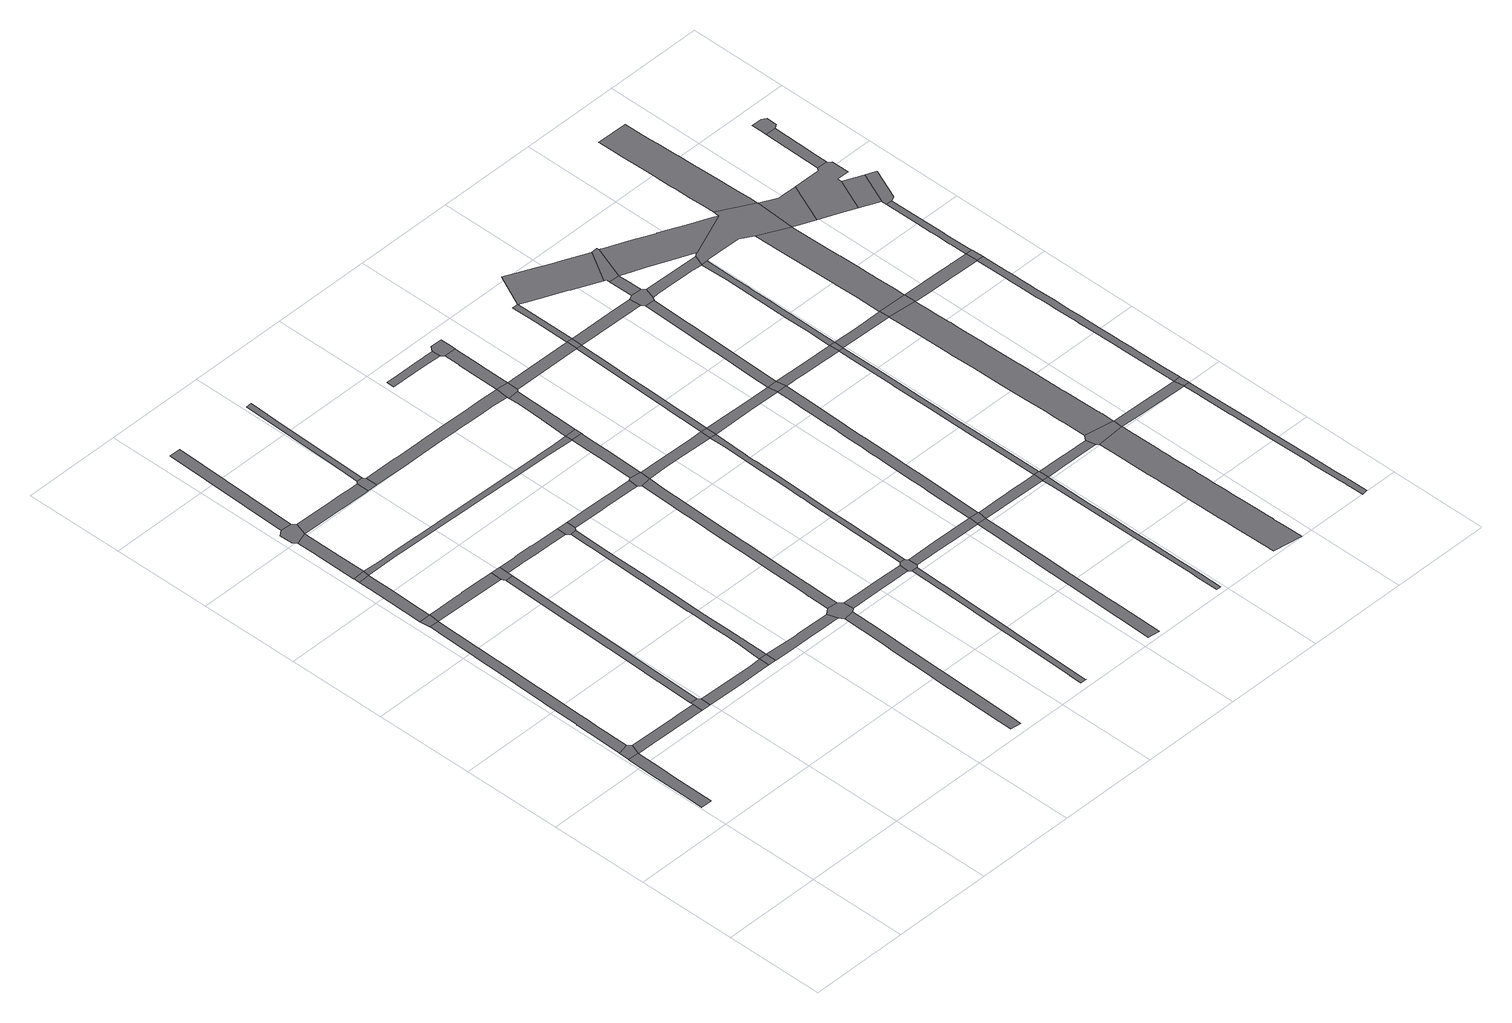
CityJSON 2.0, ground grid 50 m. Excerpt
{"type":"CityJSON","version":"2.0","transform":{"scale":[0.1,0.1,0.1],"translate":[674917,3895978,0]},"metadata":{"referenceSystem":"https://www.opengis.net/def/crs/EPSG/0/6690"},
"CityObjects":{
"road1":{"type":"Road","attributes":{"function":"9","usage":"9","RoadStructureAttribute.widthType":"3","RoadStructureAttribute.width":5.77,"RoadStructureAttribute.sectionType":"1"},"geometry":[{"type":"MultiSurface","lod":"1","boundaries":[[[0,1,2,3,4,5,6,7,8,9,10,11]]]}]},
"road2":{"type":"Road","attributes":{"function":"9","usage":"9","RoadStructureAttribute.widthType":"9","RoadStructureAttribute.width":-9999,"RoadStructureAttribute.sectionType":"9"},"geometry":[{"type":"MultiSurface","lod":"1","boundaries":[[[12,5,4,13,14]]]}]},
"road3":{"type":"Road","attributes":{"function":"9","usage":"9","RoadStructureAttribute.widthType":"3","RoadStructureAttribute.width":5.07,"RoadStructureAttribute.sectionType":"1"},"geometry":[{"type":"MultiSurface","lod":"1","boundaries":[[[15,16,17,18,19,20,21,22,23,24,25,26,27,28,29,12,14,30,31,32,33,34,35,36,37,38,39,40,41,42,43]]]}]},
"road4":{"type":"Road","attributes":{"function":"9","usage":"9","RoadStructureAttribute.widthType":"3","RoadStructureAttribute.width":5.5,"RoadStructureAttribute.sectionType":"1"},"geometry":[{"type":"MultiSurface","lod":"1","boundaries":[[[44,45,46,47,13,4,48,49,50,51]]]}]},
"road5":{"type":"Road","attributes":{"function":"9","usage":"9","RoadStructureAttribute.widthType":"9","RoadStructureAttribute.width":-9999,"RoadStructureAttribute.sectionType":"9"},"geometry":[{"type":"MultiSurface","lod":"1","boundaries":[[[42,52,53,43]]]}]},
"road6":{"type":"Road","attributes":{"function":"9","usage":"9","RoadStructureAttribute.widthType":"9","RoadStructureAttribute.width":-9999,"RoadStructureAttribute.sectionType":"9"},"geometry":[{"type":"MultiSurface","lod":"1","boundaries":[[[54,44,51,55,56,57,58,59]]]}]},
"road7":{"type":"Road","attributes":{"function":"9","usage":"9","RoadStructureAttribute.widthType":"3","RoadStructureAttribute.width":5.23,"RoadStructureAttribute.sectionType":"1"},"geometry":[{"type":"MultiSurface","lod":"1","boundaries":[[[60,61,62,63,53,52,64,65,66,67,68,69,70,71]]]}]},
"road8":{"type":"Road","attributes":{"function":"9","usage":"9","RoadStructureAttribute.widthType":"9","RoadStructureAttribute.width":-9999,"RoadStructureAttribute.sectionType":"9"},"geometry":[{"type":"MultiSurface","lod":"1","boundaries":[[[70,72,73,71]]]}]},
"road9":{"type":"Road","attributes":{"function":"9","usage":"9","RoadStructureAttribute.widthType":"3","RoadStructureAttribute.width":5.27,"RoadStructureAttribute.sectionType":"1"},"geometry":[{"type":"MultiSurface","lod":"1","boundaries":[[[74,75,76,77,78,79,80,73,72,81]]]}]},
"road10":{"type":"Road","attributes":{"function":"9","usage":"9","RoadStructureAttribute.widthType":"3","RoadStructureAttribute.width":5.63,"RoadStructureAttribute.sectionType":"1"},"geometry":[{"type":"MultiSurface","lod":"1","boundaries":[[[82,83,84,85,86,87,88,52,42,89,90,91]]]}]},
"road11":{"type":"Road","attributes":{"function":"9","usage":"9","RoadStructureAttribute.widthType":"4","RoadStructureAttribute.width":3.83,"RoadStructureAttribute.sectionType":"1"},"geometry":[{"type":"MultiSurface","lod":"1","boundaries":[[[58,92,93,94,95,96,97,98,99,100,101,102,103,104,105,106,107,108,109,110,111,112,59]]]}]},
"road12":{"type":"Road","attributes":{"function":"9","usage":"9","RoadStructureAttribute.widthType":"3","RoadStructureAttribute.width":5.5,"RoadStructureAttribute.sectionType":"1"},"geometry":[{"type":"MultiSurface","lod":"1","boundaries":[[[113,114,115,57,56,116,117,118,119,120,121,122]]]}]},
"road13":{"type":"Road","attributes":{"function":"9","usage":"9","RoadStructureAttribute.widthType":"9","RoadStructureAttribute.width":-9999,"RoadStructureAttribute.sectionType":"9"},"geometry":[{"type":"MultiSurface","lod":"1","boundaries":[[[123,124,125,126,77,76,127]]]}]},
"road14":{"type":"Road","attributes":{"function":"9","usage":"9","RoadStructureAttribute.widthType":"3","RoadStructureAttribute.width":5.28,"RoadStructureAttribute.sectionType":"1"},"geometry":[{"type":"MultiSurface","lod":"1","boundaries":[[[128,129,130,124,123]]]}]},
"road15":{"type":"Road","attributes":{"function":"9","usage":"9","RoadStructureAttribute.widthType":"9","RoadStructureAttribute.width":-9999,"RoadStructureAttribute.sectionType":"9"},"geometry":[{"type":"MultiSurface","lod":"1","boundaries":[[[99,98,131,132,133,82,91]]]}]},
"road16":{"type":"Road","attributes":{"function":"9","usage":"9","RoadStructureAttribute.widthType":"9","RoadStructureAttribute.width":-9999,"RoadStructureAttribute.sectionType":"9"},"geometry":[{"type":"MultiSurface","lod":"1","boundaries":[[[121,134,135,122]]]}]},
"road17":{"type":"Road","attributes":{"function":"9","usage":"9","RoadStructureAttribute.widthType":"2","RoadStructureAttribute.width":7.08,"RoadStructureAttribute.sectionType":"1"},"geometry":[{"type":"MultiSurface","lod":"1","boundaries":[[[136,137,138,139,140,141,142,127,76,143,144,145,146,147,148,149,150]]]}]},
"road18":{"type":"Road","attributes":{"function":"9","usage":"9","RoadStructureAttribute.widthType":"3","RoadStructureAttribute.width":5.63,"RoadStructureAttribute.sectionType":"1"},"geometry":[{"type":"MultiSurface","lod":"1","boundaries":[[[151,152,153,154,155,156,157,158,159,160,161,162,163,164,165,166,167,133,132]]]}]},
"road19":{"type":"Road","attributes":{"function":"9","usage":"9","RoadStructureAttribute.widthType":"4","RoadStructureAttribute.width":3.2,"RoadStructureAttribute.sectionType":"1"},"geometry":[{"type":"MultiSurface","lod":"1","boundaries":[[[122,135,168,169,170,171,172,173,174,175,176,177,178,179,180,181,182,183,184,185,186,187,188,189,190,191]]]}]},
"road20":{"type":"Road","attributes":{"function":"9","usage":"9","RoadStructureAttribute.widthType":"3","RoadStructureAttribute.width":5.5,"RoadStructureAttribute.sectionType":"1"},"geometry":[{"type":"MultiSurface","lod":"1","boundaries":[[[135,134,192,193,194,195,196,197,198,199,200,201]]]}]},
"road21":{"type":"Road","attributes":{"function":"9","usage":"9","RoadStructureAttribute.widthType":"9","RoadStructureAttribute.width":-9999,"RoadStructureAttribute.sectionType":"9"},"geometry":[{"type":"MultiSurface","lod":"1","boundaries":[[[202,203,136,150,204,205]]]}]},
"road22":{"type":"Road","attributes":{"function":"9","usage":"9","RoadStructureAttribute.widthType":"3","RoadStructureAttribute.width":5.32,"RoadStructureAttribute.sectionType":"1"},"geometry":[{"type":"MultiSurface","lod":"1","boundaries":[[[206,207,208,209,210,211,212,213,214,215,216,217,218,219,220,221,222,223,224,225,226,227,228,229]]]}]},
"road23":{"type":"Road","attributes":{"function":"9","usage":"9","RoadStructureAttribute.widthType":"4","RoadStructureAttribute.width":3,"RoadStructureAttribute.sectionType":"1"},"geometry":[{"type":"MultiSurface","lod":"1","boundaries":[[[230,231,232,233,234,235,236,237,238,239,240,241,242,243,244,245,72,70,246,247,248,249,250,251,252,253,254,255,256,257]]]}]},
"road24":{"type":"Road","attributes":{"function":"9","usage":"9","RoadStructureAttribute.widthType":"4","RoadStructureAttribute.width":2.73,"RoadStructureAttribute.sectionType":"1"},"geometry":[{"type":"MultiSurface","lod":"1","boundaries":[[[258,259,260,203,202,261,262,263,264]]]}]},
"road25":{"type":"Road","attributes":{"function":"9","usage":"9","RoadStructureAttribute.widthType":"9","RoadStructureAttribute.width":-9999,"RoadStructureAttribute.sectionType":"9"},"geometry":[{"type":"MultiSurface","lod":"1","boundaries":[[[265,266,161,160,180,179]]]}]},
"road26":{"type":"Road","attributes":{"function":"9","usage":"9","RoadStructureAttribute.widthType":"9","RoadStructureAttribute.width":-9999,"RoadStructureAttribute.sectionType":"9"},"geometry":[{"type":"MultiSurface","lod":"1","boundaries":[[[267,268,269,197,196,206,229,270]]]}]},
"road27":{"type":"Road","attributes":{"function":"9","usage":"9","RoadStructureAttribute.widthType":"3","RoadStructureAttribute.width":5.63,"RoadStructureAttribute.sectionType":"1"},"geometry":[{"type":"MultiSurface","lod":"1","boundaries":[[[271,272,273,274,275,266,265,276,277,278,279]]]}]},
"road28":{"type":"Road","attributes":{"function":"9","usage":"9","RoadStructureAttribute.widthType":"3","RoadStructureAttribute.width":5.05,"RoadStructureAttribute.sectionType":"1"},"geometry":[{"type":"MultiSurface","lod":"1","boundaries":[[[280,281,282,283,284,285,286,287,288,289,290,291,292,293,294,295,269,268,296,297,298,299,300,301,302,303,304,305,306,307,308,309,310,311,312,313,314,315]]]}]},
"road29":{"type":"Road","attributes":{"function":"9","usage":"9","RoadStructureAttribute.widthType":"3","RoadStructureAttribute.width":5.5,"RoadStructureAttribute.sectionType":"1"},"geometry":[{"type":"MultiSurface","lod":"1","boundaries":[[[316,317,318,319,320,321,322,267,270]]]}]},
"road30":{"type":"Road","attributes":{"function":"9","usage":"9","RoadStructureAttribute.widthType":"2","RoadStructureAttribute.width":7.08,"RoadStructureAttribute.sectionType":"1"},"geometry":[{"type":"MultiSurface","lod":"1","boundaries":[[[204,323,324,325,326,327,328,329,330,331,332,333,334,335,336,337,338,339,340,341,342,343,205]]]}]},
"road31":{"type":"Road","attributes":{"function":"9","usage":"9","RoadStructureAttribute.widthType":"4","RoadStructureAttribute.width":2.85,"RoadStructureAttribute.sectionType":"1"},"geometry":[{"type":"MultiSurface","lod":"1","boundaries":[[[344,345,346,347,348,349,350,351,352,353,354,355,356,357,358,359,360,361,362,363,364,365,366]]]}]},
"road32":{"type":"Road","attributes":{"function":"9","usage":"9","RoadStructureAttribute.widthType":"9","RoadStructureAttribute.width":-9999,"RoadStructureAttribute.sectionType":"9"},"geometry":[{"type":"MultiSurface","lod":"1","boundaries":[[[280,315,367,368,271,279]]]}]},
"road33":{"type":"Road","attributes":{"function":"9","usage":"9","RoadStructureAttribute.widthType":"9","RoadStructureAttribute.width":-9999,"RoadStructureAttribute.sectionType":"9"},"geometry":[{"type":"MultiSurface","lod":"1","boundaries":[[[319,318,353,352,369,370,371,372]]]}]},
"road34":{"type":"Road","attributes":{"function":"9","usage":"9","RoadStructureAttribute.widthType":"3","RoadStructureAttribute.width":5.13,"RoadStructureAttribute.sectionType":"1"},"geometry":[{"type":"MultiSurface","lod":"1","boundaries":[[[373,374,375,376,377,257,378,379,380,381,368,367,382]]]}]},
"road35":{"type":"Road","attributes":{"function":"9","usage":"9","RoadStructureAttribute.widthType":"9","RoadStructureAttribute.width":-9999,"RoadStructureAttribute.sectionType":"9"},"geometry":[{"type":"MultiSurface","lod":"1","boundaries":[[[377,383,230,257]]]}]},
"road36":{"type":"Road","attributes":{"function":"9","usage":"9","RoadStructureAttribute.widthType":"3","RoadStructureAttribute.width":5.13,"RoadStructureAttribute.sectionType":"1"},"geometry":[{"type":"MultiSurface","lod":"1","boundaries":[[[384,385,386,387,388,389,230,383,390,391,392]]]}]},
"road37":{"type":"Road","attributes":{"function":"9","usage":"9","RoadStructureAttribute.widthType":"4","RoadStructureAttribute.width":3.49,"RoadStructureAttribute.sectionType":"1"},"geometry":[{"type":"MultiSurface","lod":"1","boundaries":[[[393,394,395,396,397,398,399,400]]]}]},
"road38":{"type":"Road","attributes":{"function":"9","usage":"9","RoadStructureAttribute.widthType":"3","RoadStructureAttribute.width":5.63,"RoadStructureAttribute.sectionType":"1"},"geometry":[{"type":"MultiSurface","lod":"1","boundaries":[[[367,315,401,402,403,404,405,406,407,408,409,410]]]}]},
"road39":{"type":"Road","attributes":{"function":"9","usage":"9","RoadStructureAttribute.widthType":"4","RoadStructureAttribute.width":2.66,"RoadStructureAttribute.sectionType":"1"},"geometry":[{"type":"MultiSurface","lod":"1","boundaries":[[[371,411,412,413,414,415,416,417,418,419,420,421,422,405,423,424,425,426,427,428,429,430,431,432,433,434,435,436,437,438,372]]]}]},
"road40":{"type":"Road","attributes":{"function":"9","usage":"9","RoadStructureAttribute.widthType":"3","RoadStructureAttribute.width":5.5,"RoadStructureAttribute.sectionType":"1"},"geometry":[{"type":"MultiSurface","lod":"1","boundaries":[[[439,440,441,442,443,444,445,446,447,448,449,370,369]]]}]},
"road41":{"type":"Road","attributes":{"function":"9","usage":"9","RoadStructureAttribute.widthType":"9","RoadStructureAttribute.width":-9999,"RoadStructureAttribute.sectionType":"9"},"geometry":[{"type":"MultiSurface","lod":"1","boundaries":[[[450,451,334,333,384,392]]]}]},
"road42":{"type":"Road","attributes":{"function":"9","usage":"9","RoadStructureAttribute.widthType":"3","RoadStructureAttribute.width":5.17,"RoadStructureAttribute.sectionType":"1"},"geometry":[{"type":"MultiSurface","lod":"1","boundaries":[[[452,453,454,455,456,457,458,459,460,461,462,463,464,465,444,466,467,468,469,470,471,472,473,474,475,476,477,478]]]}]},
"road43":{"type":"Road","attributes":{"function":"9","usage":"9","RoadStructureAttribute.widthType":"3","RoadStructureAttribute.width":5.43,"RoadStructureAttribute.sectionType":"1"},"geometry":[{"type":"MultiSurface","lod":"1","boundaries":[[[479,480,481,482,334,451,483,484,485,486,487,488,489]]]}]},
"road44":{"type":"Road","attributes":{"function":"9","usage":"9","RoadStructureAttribute.widthType":"9","RoadStructureAttribute.width":-9999,"RoadStructureAttribute.sectionType":"9"},"geometry":[{"type":"MultiSurface","lod":"1","boundaries":[[[488,490,491,492,393,400,489]]]}]},
"road45":{"type":"Road","attributes":{"function":"9","usage":"9","RoadStructureAttribute.widthType":"9","RoadStructureAttribute.width":-9999,"RoadStructureAttribute.sectionType":"9"},"geometry":[{"type":"MultiSurface","lod":"1","boundaries":[[[422,493,406,405]]]}]},
"road46":{"type":"Road","attributes":{"function":"9","usage":"9","RoadStructureAttribute.widthType":"9","RoadStructureAttribute.width":-9999,"RoadStructureAttribute.sectionType":"9"},"geometry":[{"type":"MultiSurface","lod":"1","boundaries":[[[494,445,444,465]]]}]},
"road47":{"type":"Road","attributes":{"function":"9","usage":"9","RoadStructureAttribute.widthType":"2","RoadStructureAttribute.width":7.08,"RoadStructureAttribute.sectionType":"1"},"geometry":[{"type":"MultiSurface","lod":"1","boundaries":[[[495,496,497,498,451,450,499,500]]]}]},
"road48":{"type":"Road","attributes":{"function":"9","usage":"9","RoadStructureAttribute.widthType":"4","RoadStructureAttribute.width":2.97,"RoadStructureAttribute.sectionType":"1"},"geometry":[{"type":"MultiSurface","lod":"1","boundaries":[[[501,502,503,504,505,506,507,508,509,510,500,511,512,513,514,515,516,517,518,519,520,406,493,521]]]}]},
"road49":{"type":"Road","attributes":{"function":"9","usage":"9","RoadStructureAttribute.widthType":"3","RoadStructureAttribute.width":5.63,"RoadStructureAttribute.sectionType":"1"},"geometry":[{"type":"MultiSurface","lod":"1","boundaries":[[[522,523,524,525,526,527,528,493,422,529,530,531]]]}]},
"road50":{"type":"Road","attributes":{"function":"9","usage":"9","RoadStructureAttribute.widthType":"3","RoadStructureAttribute.width":5.5,"RoadStructureAttribute.sectionType":"1"},"geometry":[{"type":"MultiSurface","lod":"1","boundaries":[[[532,533,534,535,536,537,538,539,540,541,542,494,465,543,544,545,546]]]}]},
"road51":{"type":"Road","attributes":{"function":"9","usage":"9","RoadStructureAttribute.widthType":"3","RoadStructureAttribute.width":5.1,"RoadStructureAttribute.sectionType":"1"},"geometry":[{"type":"MultiSurface","lod":"1","boundaries":[[[547,548,549,550,551,552,553,554,555,556,557,558,559,560,561,522,562,563,564,565,566,567,568,569,570,571,572,573,574,575,576,577,578,579,580,581,445,494,582]]]}]},
"road52":{"type":"Road","attributes":{"function":"9","usage":"9","RoadStructureAttribute.widthType":"4","RoadStructureAttribute.width":2.57,"RoadStructureAttribute.sectionType":"1"},"geometry":[{"type":"MultiSurface","lod":"1","boundaries":[[[583,584,585,586,587,588,589,590,591,592,593,594,532,595,596,597,598,599,600,601]]]}]},
"road53":{"type":"Road","attributes":{"function":"9","usage":"9","RoadStructureAttribute.widthType":"9","RoadStructureAttribute.width":-9999,"RoadStructureAttribute.sectionType":"9"},"geometry":[{"type":"MultiSurface","lod":"1","boundaries":[[[510,602,495,500]]]}]},
"road54":{"type":"Road","attributes":{"function":"9","usage":"9","RoadStructureAttribute.widthType":"4","RoadStructureAttribute.width":2.82,"RoadStructureAttribute.sectionType":"1"},"geometry":[{"type":"MultiSurface","lod":"1","boundaries":[[[602,603,604,605,606,607,608,609,610,611,495]]]}]},
"road55":{"type":"Road","attributes":{"function":"9","usage":"9","RoadStructureAttribute.widthType":"9","RoadStructureAttribute.width":-9999,"RoadStructureAttribute.sectionType":"9"},"geometry":[{"type":"MultiSurface","lod":"1","boundaries":[[[533,532,594,612]]]}]},
"road56":{"type":"Road","attributes":{"function":"9","usage":"9","RoadStructureAttribute.widthType":"9","RoadStructureAttribute.width":-9999,"RoadStructureAttribute.sectionType":"9"},"geometry":[{"type":"MultiSurface","lod":"1","boundaries":[[[522,561,613,523]]]}]},
"road57":{"type":"Road","attributes":{"function":"9","usage":"9","RoadStructureAttribute.widthType":"2","RoadStructureAttribute.width":7.08,"RoadStructureAttribute.sectionType":"1"},"geometry":[{"type":"MultiSurface","lod":"1","boundaries":[[[614,615,616,617,602,510,618,619,620]]]}]},
"road58":{"type":"Road","attributes":{"function":"9","usage":"9","RoadStructureAttribute.widthType":"3","RoadStructureAttribute.width":4.81,"RoadStructureAttribute.sectionType":"1"},"geometry":[{"type":"MultiSurface","lod":"1","boundaries":[[[621,622,623,624,625,626,523,613,627,628,629,630,631,632,633,634,635,636,637]]]}]},
"road59":{"type":"Road","attributes":{"function":"9","usage":"9","RoadStructureAttribute.widthType":"3","RoadStructureAttribute.width":5.5,"RoadStructureAttribute.sectionType":"1"},"geometry":[{"type":"MultiSurface","lod":"1","boundaries":[[[638,639,640,641,642,643,644,645,646,647,648,612,594,649]]]}]},
"road60":{"type":"Road","attributes":{"function":"9","usage":"9","RoadStructureAttribute.widthType":"4","RoadStructureAttribute.width":2.76,"RoadStructureAttribute.sectionType":"1"},"geometry":[{"type":"MultiSurface","lod":"1","boundaries":[[[650,651,652,653,654,655,656,657,658,659,660,661,662,663,664,665,666,667,668,669,670,671,672,673,674,675,533,612]]]}]},
"road61":{"type":"Road","attributes":{"function":"9","usage":"9","RoadStructureAttribute.widthType":"3","RoadStructureAttribute.width":5.63,"RoadStructureAttribute.sectionType":"1"},"geometry":[{"type":"MultiSurface","lod":"1","boundaries":[[[676,677,678,613,561,679,680,681,682,683,684,685,686,662,687]]]}]},
"road62":{"type":"Road","attributes":{"function":"9","usage":"9","RoadStructureAttribute.widthType":"1","RoadStructureAttribute.width":18.95,"RoadStructureAttribute.sectionType":"1"},"geometry":[{"type":"MultiSurface","lod":"1","boundaries":[[[605,688,689,690,691,692,693,694,695,696,697,698,699]]]}]},
"road63":{"type":"Road","attributes":{"function":"9","usage":"9","RoadStructureAttribute.widthType":"2","RoadStructureAttribute.width":14.95,"RoadStructureAttribute.sectionType":"1"},"geometry":[{"type":"MultiSurface","lod":"1","boundaries":[[[700,701,702,703,704,705,706,707,708,709,710,711,712,713,714,715,716,717,718,719,720,721,722,723,724,725,726,727,728,729,730,731,732,733,734,735,736,737,738,739,740]]]}]},
"road64":{"type":"Road","attributes":{"function":"9","usage":"9","RoadStructureAttribute.widthType":"9","RoadStructureAttribute.width":-9999,"RoadStructureAttribute.sectionType":"9"},"geometry":[{"type":"MultiSurface","lod":"1","boundaries":[[[637,636,741,742,743,744,614,620]]]}]},
"road65":{"type":"Road","attributes":{"function":"9","usage":"9","RoadStructureAttribute.widthType":"4","RoadStructureAttribute.width":3.71,"RoadStructureAttribute.sectionType":"1"},"geometry":[{"type":"MultiSurface","lod":"1","boundaries":[[[744,743,745,746,747]]]}]},
"road66":{"type":"Road","attributes":{"function":"9","usage":"9","RoadStructureAttribute.widthType":"9","RoadStructureAttribute.width":-9999,"RoadStructureAttribute.sectionType":"9"},"geometry":[{"type":"MultiSurface","lod":"1","boundaries":[[[662,661,748,687]]]}]},
"road67":{"type":"Road","attributes":{"function":"9","usage":"9","RoadStructureAttribute.widthType":"9","RoadStructureAttribute.width":-9999,"RoadStructureAttribute.sectionType":"9"},"geometry":[{"type":"MultiSurface","lod":"1","boundaries":[[[749,694,693,750,751,747,746,752]]]}]},
"road68":{"type":"Road","attributes":{"function":"9","usage":"9","RoadStructureAttribute.widthType":"9","RoadStructureAttribute.width":-9999,"RoadStructureAttribute.sectionType":"9"},"geometry":[{"type":"MultiSurface","lod":"1","boundaries":[[[642,725,724,753,754,643]]]}]},
"road69":{"type":"Road","attributes":{"function":"9","usage":"9","RoadStructureAttribute.widthType":"9","RoadStructureAttribute.width":-9999,"RoadStructureAttribute.sectionType":"9"},"geometry":[{"type":"MultiSurface","lod":"1","boundaries":[[[755,756,757,742,741,758,759,760,761,762,763,764,765]]]}]},
"road70":{"type":"Road","attributes":{"function":"9","usage":"9","RoadStructureAttribute.widthType":"4","RoadStructureAttribute.width":2.92,"RoadStructureAttribute.sectionType":"1"},"geometry":[{"type":"MultiSurface","lod":"1","boundaries":[[[687,748,766,767,768,769,770,771,772,773,774,764,775,776,777,778,779,780]]]}]},
"road71":{"type":"Road","attributes":{"function":"9","usage":"9","RoadStructureAttribute.widthType":"3","RoadStructureAttribute.width":5.63,"RoadStructureAttribute.sectionType":"1"},"geometry":[{"type":"MultiSurface","lod":"1","boundaries":[[[781,782,783,784,785,786,787,748,661,788]]]}]},
"road72":{"type":"Road","attributes":{"function":"9","usage":"9","RoadStructureAttribute.widthType":"2","RoadStructureAttribute.width":14.95,"RoadStructureAttribute.sectionType":"1"},"geometry":[{"type":"MultiSurface","lod":"1","boundaries":[[[789,790,791,792,793,794,795,796,797,798,799,800,754,753,801,802,803,804,805,806,807,808,809,810,811,812,813,814,815,816,817,818,819,820,821,822,823,824,825,826,827,828,829,783,830]]]}]},
"road73":{"type":"Road","attributes":{"function":"9","usage":"9","RoadStructureAttribute.widthType":"1","RoadStructureAttribute.width":18.95,"RoadStructureAttribute.sectionType":"1"},"geometry":[{"type":"MultiSurface","lod":"1","boundaries":[[[831,832,833,834,835,836,837,838,839,840,841,842,843,752,746,844,845,846,847,848,849]]]}]},
"road74":{"type":"Road","attributes":{"function":"9","usage":"9","RoadStructureAttribute.widthType":"3","RoadStructureAttribute.width":4.62,"RoadStructureAttribute.sectionType":"1"},"geometry":[{"type":"MultiSurface","lod":"1","boundaries":[[[850,851,852,853,854,855,856,857,858,753,724,859,860,861,862,863,864,865,866]]]}]},
"road75":{"type":"Road","attributes":{"function":"9","usage":"9","RoadStructureAttribute.widthType":"9","RoadStructureAttribute.width":-9999,"RoadStructureAttribute.sectionType":"1"},"geometry":[{"type":"MultiSurface","lod":"1","boundaries":[[[867,868,869,870,871,872,873,874,875,876,877,878,879,880,881,882,883,884,885,886,887,888,889,890,891,892,893,894,895,896,866]]]}]},
"road76":{"type":"Road","attributes":{"function":"9","usage":"9","RoadStructureAttribute.widthType":"9","RoadStructureAttribute.width":-9999,"RoadStructureAttribute.sectionType":"9"},"geometry":[{"type":"MultiSurface","lod":"1","boundaries":[[[783,829,897,784]]]}]},
"road77":{"type":"Road","attributes":{"function":"9","usage":"9","RoadStructureAttribute.widthType":"9","RoadStructureAttribute.width":-9999,"RoadStructureAttribute.sectionType":"9"},"geometry":[{"type":"MultiSurface","lod":"1","boundaries":[[[774,898,899,900,901,902,903,904,905,906,849,848,907,765,764]]]}]},
"road78":{"type":"Road","attributes":{"function":"9","usage":"9","RoadStructureAttribute.widthType":"2","RoadStructureAttribute.width":14.95,"RoadStructureAttribute.sectionType":"1"},"geometry":[{"type":"MultiSurface","lod":"1","boundaries":[[[897,908,909,910,911,912,913,914,915,916,917,918,904,903,919,920,921,922,923,924,925,926,784]]]}]},
"road79":{"type":"Road","attributes":{"function":"9","usage":"9","RoadStructureAttribute.widthType":"9","RoadStructureAttribute.width":-9999,"RoadStructureAttribute.sectionType":"9"},"geometry":[{"type":"MultiSurface","lod":"1","boundaries":[[[896,927,850,866]]]}]},
"road80":{"type":"Road","attributes":{"function":"9","usage":"9","RoadStructureAttribute.widthType":"3","RoadStructureAttribute.width":5.51,"RoadStructureAttribute.sectionType":"1"},"geometry":[{"type":"MultiSurface","lod":"1","boundaries":[[[897,829,928,929,930,931,932,933,934,935,936,937,938,939,940,941,942,943,944]]]}]},
"road81":{"type":"Road","attributes":{"function":"9","usage":"9","RoadStructureAttribute.widthType":"4","RoadStructureAttribute.width":3.1,"RoadStructureAttribute.sectionType":"1"},"geometry":[{"type":"MultiSurface","lod":"1","boundaries":[[[945,946,947,948,949,950,951,952,953,954,955,956,957,958,959,960,961,962,963,964,965,935,966,967,968,969,970,971,972,973,974,975,976,977,978,979,980,981,982,983,984,850,927,985]]]}]},
"road82":{"type":"Road","attributes":{"function":"9","usage":"9","RoadStructureAttribute.widthType":"2","RoadStructureAttribute.width":14.33,"RoadStructureAttribute.sectionType":"1"},"geometry":[{"type":"MultiSurface","lod":"1","boundaries":[[[986,987,988,989,990,991,992,993,994,995,996,997,998,999,1000,1001,1002,1003,1004,1005,1006,1007,1008,1009,1010,1011,906,905]]]}]},
"road83":{"type":"Road","attributes":{"function":"9","usage":"9","RoadStructureAttribute.widthType":"9","RoadStructureAttribute.width":-9999,"RoadStructureAttribute.sectionType":"1"},"geometry":[{"type":"MultiSurface","lod":"1","boundaries":[[[904,1012,1013,1014,1015,1016,1017,1018,905]]]}]},
"road84":{"type":"Road","attributes":{"function":"9","usage":"9","RoadStructureAttribute.widthType":"9","RoadStructureAttribute.width":-9999,"RoadStructureAttribute.sectionType":"9"},"geometry":[{"type":"MultiSurface","lod":"1","boundaries":[[[965,1019,936,935]]]}]},
"road85":{"type":"Road","attributes":{"function":"9","usage":"9","RoadStructureAttribute.widthType":"9","RoadStructureAttribute.width":-9999,"RoadStructureAttribute.sectionType":"9"},"geometry":[{"type":"MultiSurface","lod":"1","boundaries":[[[1020,1021,1022,1023,1024,1025,1026,1027,1015,1014,1028,1029]]]}]},
"road86":{"type":"Road","attributes":{"function":"9","usage":"9","RoadStructureAttribute.widthType":"4","RoadStructureAttribute.width":3.1,"RoadStructureAttribute.sectionType":"1"},"geometry":[{"type":"MultiSurface","lod":"1","boundaries":[[[1030,1031,1032,1033,1034,1035,1036,1037,1038,936,1019,1039,1040,1041,1042,1043]]]}]},
"road87":{"type":"Road","attributes":{"function":"9","usage":"9","RoadStructureAttribute.widthType":"1","RoadStructureAttribute.width":18.95,"RoadStructureAttribute.sectionType":"1"},"geometry":[{"type":"MultiSurface","lod":"1","boundaries":[[[1044,1020,1029,1045]]]}]},
"road88":{"type":"Road","attributes":{"function":"9","usage":"9","RoadStructureAttribute.widthType":"9","RoadStructureAttribute.width":-9999,"RoadStructureAttribute.sectionType":"9"},"geometry":[{"type":"MultiSurface","lod":"1","boundaries":[[[1030,1043,1046,1047,1048,1044,1045]]]}]},
"road89":{"type":"Road","attributes":{"function":"9","usage":"9","RoadStructureAttribute.widthType":"3","RoadStructureAttribute.width":5.09,"RoadStructureAttribute.sectionType":"1"},"geometry":[{"type":"MultiSurface","lod":"1","boundaries":[[[1049,1050,1026,1025,1051,1052,1053]]]}]},
"road90":{"type":"Road","attributes":{"function":"9","usage":"9","RoadStructureAttribute.widthType":"9","RoadStructureAttribute.width":-9999,"RoadStructureAttribute.sectionType":"9"},"geometry":[{"type":"MultiSurface","lod":"1","boundaries":[[[1054,1055,1056,1057,1058,1049,1053]]]}]}
},
"vertices":[
[63,644,0],[65,715,0],[67,868,0],[68,928,0],[70,1066,0],[15,1070,0],[15,1067,0],[13,949,0],[12,931,0],[10,759,0],[10,758,0],[8,646,0],
[18,1123,0],[90,1121,0],[73,1136,0],
[50,2234,0],[47,2138,0],[46,2105,0],[42,1974,0],[42,1968,0],[40,1899,0],[40,1895,0],[31,1571,0],[30,1551,0],[26,1380,0],[25,1371,0],[25,1364,0],[24,1309,0],[24,1307,0],[18,1126,0],[75,1230,0],[75,1233,0],[77,1312,0],[77,1316,0],[78,1366,0],[79,1418,0],[83,1596,0],[84,1651,0],[88,1802,0],[89,1850,0],[89,1889,0],[97,2232,0],[97,2235,0],[50,2237,0],
[449,1112,0],[348,1114,0],[329,1114,0],[219,1117,0],[73,1066,0],[158,1065,0],[396,1061,0],[448,1060,0],
[102,2288,0],[43,2287,0],
[449,1115,0],[486,1059,0],[497,1059,0],[497,1112,0],[486,1124,0],[449,1125,0],
[50,2635,0],[49,2580,0],[48,2531,0],[46,2464,0],[102,2291,0],[103,2388,0],[104,2435,0],[104,2449,0],[105,2489,0],[107,2639,0],[107,2642,0],[50,2638,0],
[110,2674,0],[49,2670,0],
[111,2814,0],[111,2845,0],[111,3011,0],[52,2991,0],[51,2908,0],[50,2770,0],[49,2673,0],[110,2677,0],
[468,2283,0],[423,2284,0],[295,2287,0],[293,2287,0],[236,2288,0],[138,2288,0],[105,2288,0],[100,2235,0],[344,2230,0],[467,2227,0],
[500,1613,0],[501,1661,0],[503,1736,0],[505,1829,0],[512,2070,0],[512,2074,0],[516,2207,0],[477,2208,0],[468,1878,0],[466,1770,0],[461,1607,0],[461,1575,0],[461,1571,0],[459,1495,0],[457,1438,0],[457,1417,0],[456,1383,0],[454,1315,0],[454,1303,0],[452,1229,0],[452,1220,0],
[841,1106,0],[774,1103,0],[673,1106,0],[542,1058,0],[646,1056,0],[663,1056,0],[724,1055,0],[775,1054,0],[843,1053,0],[844,1106,0],
[117,3093,0],[60,3098,0],[34,3078,0],[36,3011,0],[132,3077,0],
[120,3209,0],[137,3750,0],[81,3752,0],
[516,2230,0],[516,2233,0],[517,2282,0],
[884,1052,0],[885,1107,0],
[487,3068,0],[446,3069,0],[386,3071,0],[335,3072,0],[316,3072,0],[279,3073,0],[203,3075,0],[202,3010,0],[230,3009,0],[277,3008,0],[330,3008,0],[362,3007,0],[385,3007,0],[463,3006,0],[486,3005,0],
[559,2232,0],[565,2232,0],[606,2231,0],[615,2231,0],[693,2229,0],[699,2229,0],[750,2228,0],[782,2227,0],[783,2227,0],[855,2225,0],[856,2275,0],[749,2277,0],[707,2278,0],[704,2278,0],[628,2280,0],[609,2280,0],[601,2280,0],
[885,1110,0],[886,1339,0],[887,1431,0],[888,1461,0],[891,1626,0],[891,1655,0],[894,1829,0],[895,1846,0],[896,1932,0],[896,1956,0],[898,2022,0],[901,2212,0],[870,2207,0],[868,2106,0],[868,2091,0],[857,1526,0],[857,1524,0],[856,1462,0],[854,1396,0],[854,1395,0],[854,1385,0],[853,1319,0],[852,1243,0],[844,1109,0],
[951,1051,0],[1077,1049,0],[1147,1047,0],[1215,1046,0],[1254,1046,0],[1237,1096,0],[1066,1099,0],[1056,1099,0],[1000,1100,0],[888,1107,0],
[530,3079,0],[500,3079,0],[538,3005,0],[539,3066,0],
[1269,1020,0],[1264,808,0],[1263,788,0],[1262,753,0],[1261,715,0],[1257,547,0],[1252,457,0],[1250,348,0],[1248,222,0],[1246,119,0],[1244,55,0],[1244,52,0],[1298,47,0],[1298,50,0],[1299,73,0],[1300,120,0],[1302,189,0],[1304,259,0],[1306,344,0],[1315,708,0],[1317,781,0],[1320,881,0],[1323,990,0],[1324,1029,0],
[1298,2646,0],[1295,2646,0],[1258,2644,0],[1199,2645,0],[1183,2646,0],[1072,2649,0],[872,2653,0],[740,2656,0],[684,2658,0],[609,2660,0],[542,2661,0],[532,2661,0],[318,2666,0],[201,2669,0],[165,2671,0],[113,2674,0],[110,2642,0],[256,2642,0],[299,2641,0],[612,2632,0],[613,2632,0],[715,2629,0],[741,2628,0],[812,2626,0],[1033,2620,0],[1164,2616,0],[1296,2610,0],[1299,2610,0],
[520,3730,0],[504,3204,0],[500,3099,0],[531,3106,0],[533,3204,0],[541,3543,0],[549,3732,0],
[912,2225,0],[913,2273,0],
[1338,1095,0],[1319,1113,0],[1266,1119,0],[1341,1043,0],
[1280,2265,0],[1214,2267,0],[1154,2268,0],[1121,2269,0],[1033,2271,0],[1073,2221,0],[1094,2221,0],[1222,2218,0],[1277,2216,0],
[1291,2203,0],[1287,2018,0],[1285,1952,0],[1285,1932,0],[1284,1890,0],[1283,1839,0],[1282,1824,0],[1281,1754,0],[1278,1646,0],[1278,1625,0],[1274,1448,0],[1273,1426,0],[1271,1335,0],[1269,1247,0],[1268,1228,0],[1268,1226,0],[1320,1192,0],[1321,1223,0],[1322,1258,0],[1323,1329,0],[1325,1399,0],[1325,1402,0],[1325,1416,0],[1328,1570,0],[1329,1581,0],[1330,1628,0],[1330,1637,0],[1330,1655,0],[1334,1825,0],[1334,1855,0],[1339,2057,0],[1339,2059,0],[1340,2123,0],[1340,2128,0],[1345,2208,0],[1345,2211,0],
[1486,1041,0],[1549,1041,0],[1666,1039,0],[1669,1087,0],[1536,1090,0],[1410,1093,0],[1408,1093,0],
[611,3004,0],[698,3002,0],[728,3002,0],[808,3001,0],[886,3000,0],[1021,2998,0],[1069,2997,0],[1072,2997,0],[1151,2996,0],[1224,2995,0],[1307,2989,0],[1314,3054,0],[1311,3054,0],[1259,3055,0],[1220,3056,0],[1147,3057,0],[1023,3059,0],[889,3061,0],[848,3062,0],[731,3063,0],[707,3064,0],
[1684,129,0],[1686,213,0],[1693,464,0],[1695,536,0],[1701,768,0],[1701,782,0],[1703,844,0],[1705,917,0],[1708,1025,0],[1679,1026,0],[1671,696,0],[1669,637,0],[1668,576,0],[1665,473,0],[1661,335,0],[1658,204,0],[1657,169,0],[1656,128,0],[1655,92,0],[1654,43,0],[1653,40,0],[1682,37,0],[1682,40,0],
[1348,2264,0],[1293,2273,0],
[1720,1038,0],[1718,1085,0],[1708,1098,0],[1682,1098,0],
[1352,2446,0],[1353,2469,0],[1354,2532,0],[1355,2599,0],[1356,2609,0],[1299,2607,0],[1298,2476,0],[1297,2423,0],[1297,2408,0],[1348,2267,0],
[1356,2645,0],
[1308,2978,0],[1310,2934,0],[1308,2837,0],[1307,2808,0],[1306,2791,0],[1298,2649,0],[1359,2765,0],[1362,2887,0],[1364,2982,0],
[1300,3410,0],[1196,3412,0],[1098,3413,0],[1032,3414,0],[1031,3392,0],[1031,3374,0],[1208,3372,0],[1303,3367,0],
[1348,2211,0],[1437,2212,0],[1552,2208,0],[1700,2203,0],[1703,2203,0],[1706,2257,0],[1703,2257,0],[1626,2258,0],[1445,2262,0],[1351,2264,0],
[1715,1421,0],[1717,1516,0],[1724,1804,0],[1726,1915,0],[1727,1959,0],[1727,1980,0],[1728,2016,0],[1729,2040,0],[1729,2062,0],[1730,2101,0],[1736,2198,0],[1736,2201,0],[1703,2200,0],[1704,2124,0],[1704,2116,0],[1703,2055,0],[1700,1950,0],[1698,1850,0],[1698,1829,0],[1697,1771,0],[1694,1675,0],[1694,1674,0],[1694,1647,0],[1693,1614,0],[1690,1480,0],[1689,1418,0],[1685,1227,0],[1684,1212,0],
[1741,1037,0],[1871,1034,0],[1911,1033,0],[1953,1032,0],[2075,1030,0],[2078,1030,0],[2080,1080,0],[2077,1080,0],[1993,1081,0],[1942,1082,0],[1893,1083,0],
[1373,2992,0],[1374,3049,0],
[2110,75,0],[2111,143,0],[2113,250,0],[2113,282,0],[2114,319,0],[2117,533,0],[2117,550,0],[2118,572,0],[2119,625,0],[2120,709,0],[2122,880,0],[2123,909,0],[2125,1027,0],[2125,1030,0],[2078,1027,0],[2075,894,0],[2071,775,0],[2065,618,0],[2065,596,0],[2062,492,0],[2057,265,0],[2056,208,0],[2054,137,0],[2051,33,0],[2051,30,0],[2110,23,0],[2110,26,0],
[1317,3284,0],[1317,3276,0],[1317,3265,0],[1314,3057,0],[1374,3052,0],[1374,3065,0],[1376,3202,0],[1376,3223,0],[1377,3318,0],[1378,3352,0],[1318,3352,0],
[1378,3374,0],[1379,3434,0],[1320,3435,0],
[1736,2256,0],
[2131,1077,0],
[1729,3045,0],[1726,3045,0],[1403,3048,0],[1377,3049,0],[1723,2988,0],[1726,2988,0],
[1740,2394,0],[1740,2409,0],[1745,2616,0],[1748,2720,0],[1749,2768,0],[1750,2815,0],[1751,2849,0],[1752,2907,0],[1754,2984,0],[1754,2987,0],[1726,2985,0],[1723,2876,0],[1720,2766,0],[1716,2631,0],[1713,2516,0],[1711,2455,0],[1710,2424,0],[1709,2376,0],[1708,2340,0],[1706,2260,0],[1736,2259,0],
[2104,2198,0],[2097,2247,0],[2094,2247,0],[1930,2251,0],[1866,2253,0],[1796,2255,0],[1739,2256,0],[1739,2201,0],[1970,2201,0],[2101,2198,0],
[2459,1020,0],[2461,1072,0],[2458,1072,0],[2412,1072,0],[2372,1073,0],[2349,1073,0],[2322,1074,0],[2297,1074,0],[2264,1075,0],[2152,1076,0],[2134,1077,0],[2128,1029,0],[2197,1028,0],[2256,1027,0],[2456,1020,0],
[2133,1194,0],[2134,1247,0],[2137,1357,0],[2138,1408,0],[2139,1456,0],[2140,1504,0],[2140,1522,0],[2142,1613,0],[2142,1618,0],[2145,1744,0],[2145,1762,0],[2147,1851,0],[2151,2002,0],[2151,2013,0],[2155,2197,0],[2102,2112,0],[2102,2073,0],[2101,2069,0],[2101,2029,0],[2100,2006,0],[2098,1912,0],[2098,1906,0],[2098,1890,0],[2097,1846,0],[2095,1796,0],[2094,1717,0],[2094,1713,0],[2092,1655,0],[2092,1629,0],[2091,1586,0],[2089,1495,0],[2087,1410,0],[2086,1360,0],[2085,1305,0],[2080,1083,0],[2131,1080,0],
[2487,30,0],[2487,146,0],[2487,213,0],[2487,281,0],[2488,434,0],[2488,545,0],[2488,642,0],[2488,729,0],[2488,785,0],[2489,892,0],[2491,1016,0],[2491,1019,0],[2459,1017,0],[2462,974,0],[2462,556,0],[2462,478,0],[2463,169,0],[2463,146,0],[2462,30,0],
[1758,3044,0],
[1758,3047,0],[1758,3318,0],[1758,3357,0],[1728,3357,0],[1728,3347,0],[1728,3304,0],[1728,3290,0],[1729,3227,0],[1729,3048,0],
[2489,1070,0],
[2147,2248,0],
[2100,3041,0],[2002,3042,0],[1980,3042,0],[1761,3044,0],[1757,2987,0],[2060,2983,0],[2104,2982,0],
[2111,2766,0],[2107,2627,0],[2105,2554,0],[2103,2496,0],[2101,2401,0],[2099,2345,0],[2151,2407,0],[2153,2490,0],[2156,2600,0],[2158,2675,0],[2159,2714,0],[2159,2745,0],[2160,2774,0],[2162,2865,0],[2164,2915,0],[2165,2963,0],[2116,2965,0],
[2536,1019,0],[2578,1020,0],[2612,1019,0],[2692,1018,0],[2772,1016,0],[2762,1064,0],[2706,1065,0],[2659,1066,0],[2623,1067,0],[2606,1068,0],[2492,1070,0],[2494,1019,0],
[2489,1073,0],[2489,1204,0],[2489,1320,0],[2489,1443,0],[2489,1554,0],[2489,1660,0],[2489,1743,0],[2489,1841,0],[2489,1999,0],[2489,2058,0],[2489,2187,0],[2489,2190,0],[2463,2189,0],[2463,2186,0],[2463,2081,0],[2463,2058,0],[2463,1882,0],[2463,1875,0],[2462,1760,0],[2462,1752,0],[2462,1670,0],[2461,1424,0],[2461,1362,0],[2461,1308,0],[2461,1223,0],[2461,1075,0],
[2459,2240,0],[2302,2244,0],[2150,2248,0],[2158,2197,0],[2182,2196,0],[2208,2196,0],[2211,2196,0],[2262,2194,0],[2315,2193,0],[2317,2193,0],[2460,2189,0],[2462,2240,0],
[1790,3341,0],[1877,3300,0],[1970,3261,0],[1976,3258,0],[1982,3255,0],[2109,3199,0],[2204,3357,0],[2071,3415,0],[2052,3423,0],[1934,3476,0],[1918,3483,0],[1836,3522,0],
[2944,113,0],[2944,114,0],[2943,156,0],[2943,167,0],[2943,170,0],[2942,185,0],[2941,273,0],[2941,286,0],[2940,329,0],[2938,403,0],[2938,425,0],[2937,478,0],[2937,497,0],[2936,531,0],[2935,598,0],[2935,605,0],[2934,629,0],[2932,733,0],[2932,752,0],[2931,796,0],[2931,803,0],[2929,941,0],[2929,947,0],[2928,1010,0],[2927,1013,0],[2784,1005,0],[2786,889,0],[2786,835,0],[2788,730,0],[2789,687,0],[2789,646,0],[2791,548,0],[2791,542,0],[2793,435,0],[2794,330,0],[2795,291,0],[2796,237,0],[2797,153,0],[2799,23,0],[2945,3,0],[2945,6,0],
[2174,2976,0],[2192,3033,0],[2178,3049,0],[2123,3052,0],
[2175,3140,0],[2174,3174,0],[2121,3174,0],
[2491,2239,0],
[2236,3358,0],[2115,3196,0],[2121,3193,0],[2236,3348,0],
[2931,1062,0],[2784,1088,0],
[2360,3029,0],[2289,3031,0],[2218,3033,0],[2204,2980,0],[2251,2979,0],[2317,2978,0],[2357,2977,0],[2400,2976,0],[2458,2972,0],[2461,2972,0],[2481,3026,0],
[2491,2242,0],[2492,2360,0],[2493,2499,0],[2493,2536,0],[2493,2596,0],[2494,2717,0],[2494,2731,0],[2495,2811,0],[2495,2971,0],[2465,2864,0],[2465,2830,0],[2464,2620,0],[2463,2481,0],[2463,2374,0],[2462,2243,0],
[2619,2187,0],[2758,2184,0],[2761,2184,0],[2758,2235,0],[2755,2235,0],[2610,2236,0],[2494,2239,0],[2492,2190,0],
[2763,2106,0],[2765,2002,0],[2768,1865,0],[2768,1839,0],[2771,1706,0],[2774,1556,0],[2777,1431,0],[2780,1311,0],[2781,1254,0],[2782,1213,0],[2782,1202,0],[2783,1133,0],[2931,1065,0],[2929,1131,0],[2929,1137,0],[2929,1145,0],[2929,1153,0],[2928,1190,0],[2924,1336,0],[2924,1348,0],[2924,1353,0],[2923,1408,0],[2923,1413,0],[2921,1495,0],[2920,1508,0],[2918,1592,0],[2918,1601,0],[2917,1644,0],[2917,1673,0],[2916,1700,0],[2915,1751,0],[2914,1770,0],[2914,1804,0],[2913,1820,0],[2911,1923,0],[2910,1976,0],[2909,1989,0],[2907,2077,0],[2907,2080,0],[2905,2169,0],[2905,2172,0],[2761,2181,0],
[2705,3143,0],[2600,3189,0],[2552,3210,0],[2499,3233,0],[2478,3242,0],[2477,3242,0],[2477,3243,0],[2476,3243,0],[2399,3276,0],[2394,3278,0],[2389,3281,0],[2326,3309,0],[2263,3336,0],[2215,3158,0],[2223,3155,0],[2289,3128,0],[2361,3098,0],[2504,3039,0],[2731,3131,0],
[3283,1051,0],[3280,1051,0],[3229,1053,0],[3164,1055,0],[3156,1055,0],[3082,1058,0],[3072,1058,0],[2938,1062,0],[2934,1062,0],[2930,1013,0],[2939,1013,0],[3056,1008,0],[3067,1008,0],[3144,1005,0],[3153,1005,0],[3287,1000,0],[3290,1000,0],
[3290,997,0],[3292,917,0],[3292,916,0],[3292,914,0],[3295,745,0],[3295,727,0],[3299,548,0],[3299,541,0],[3301,415,0],[3303,330,0],[3304,294,0],[3304,287,0],[3305,227,0],[3306,164,0],[3307,129,0],[3307,127,0],[3307,117,0],[3309,3,0],[3309,0,0],[3338,4,0],[3336,137,0],[3335,165,0],[3334,246,0],[3334,248,0],[3328,541,0],[3327,608,0],[3324,751,0],[3321,904,0],[3319,998,0],[3319,1001,0],
[2904,2232,0],
[2506,2976,0],[2540,2976,0],[2581,2975,0],[2685,2973,0],[2742,2936,0],[2744,2934,0],[2889,2864,0],[2901,3068,0],[2734,3162,0],[2502,3038,0],
[2904,2235,0],[2903,2292,0],[2901,2392,0],[2900,2416,0],[2900,2418,0],[2898,2495,0],[2898,2509,0],[2896,2593,0],[2896,2596,0],[2893,2699,0],[2889,2861,0],[2746,2856,0],[2747,2820,0],[2749,2735,0],[2752,2597,0],[2754,2499,0],[2755,2475,0],[2757,2359,0],[2758,2238,0],
[3318,1054,0],
[2908,2172,0],[2914,2171,0],[2987,2169,0],[3096,2166,0],[3109,2166,0],[3164,2164,0],[3263,2162,0],[3266,2162,0],[3265,2224,0],[3182,2226,0],[3179,2226,0],[3170,2226,0],[3088,2228,0],[3087,2228,0],[3013,2230,0],[2912,2232,0],[2907,2232,0],
[3317,1151,0],[3317,1160,0],[3315,1299,0],[3314,1319,0],[3313,1386,0],[3313,1416,0],[3313,1425,0],[3312,1510,0],[3310,1599,0],[3310,1604,0],[3309,1666,0],[3309,1689,0],[3308,1764,0],[3306,1865,0],[3306,1904,0],[3305,1945,0],[3305,1985,0],[3304,2021,0],[3304,2039,0],[3302,2158,0],[3302,2161,0],[3266,2159,0],[3269,1991,0],[3269,1981,0],[3270,1924,0],[3270,1903,0],[3271,1825,0],[3272,1805,0],[3272,1762,0],[3273,1728,0],[3273,1713,0],[3274,1651,0],[3274,1643,0],[3275,1604,0],[3275,1581,0],[3276,1541,0],[3278,1393,0],[3279,1331,0],[3282,1143,0],[3283,1054,0],[3318,1057,0],
[2901,3071,0],[2900,3118,0],[2897,3196,0],[2894,3288,0],[2889,3420,0],[2886,3513,0],[2886,3515,0],[2883,3626,0],[2881,3666,0],[2880,3708,0],[2877,3804,0],[2721,3808,0],[2721,3805,0],[2723,3709,0],[2723,3695,0],[2723,3691,0],[2726,3546,0],[2728,3483,0],[2728,3480,0],[2729,3410,0],[2729,3397,0],[2730,3375,0],[2732,3290,0],[2732,3270,0],[2733,3233,0],[2733,3228,0],
[2892,2863,0],[2899,2860,0],[2993,2819,0],[3082,3025,0],[3007,3026,0],[2985,3027,0],[2904,3066,0],
[3298,2223,0],
[3238,2910,0],[3238,2930,0],[3300,2931,0],[3298,3021,0],[3283,3033,0],[3283,3036,0],[3230,3037,0],[3218,3023,0],[3076,2784,0],[3166,2745,0],
[3262,2673,0],[3263,2568,0],[3263,2501,0],[3264,2421,0],[3264,2418,0],[3264,2377,0],[3264,2372,0],[3264,2316,0],[3264,2314,0],[3298,2226,0],[3296,2365,0],[3296,2382,0],[3293,2593,0],[3292,2673,0],
[3334,2868,0],[3262,2703,0],
[3316,2685,0],[3386,2845,0],[3382,2847,0],
[3236,3337,0],[3233,3222,0],[3284,3115,0],[3285,3137,0],[3288,3336,0],
[3310,3351,0],[3310,3403,0],[3288,3416,0],[3237,3418,0],[3237,3372,0]
]}
